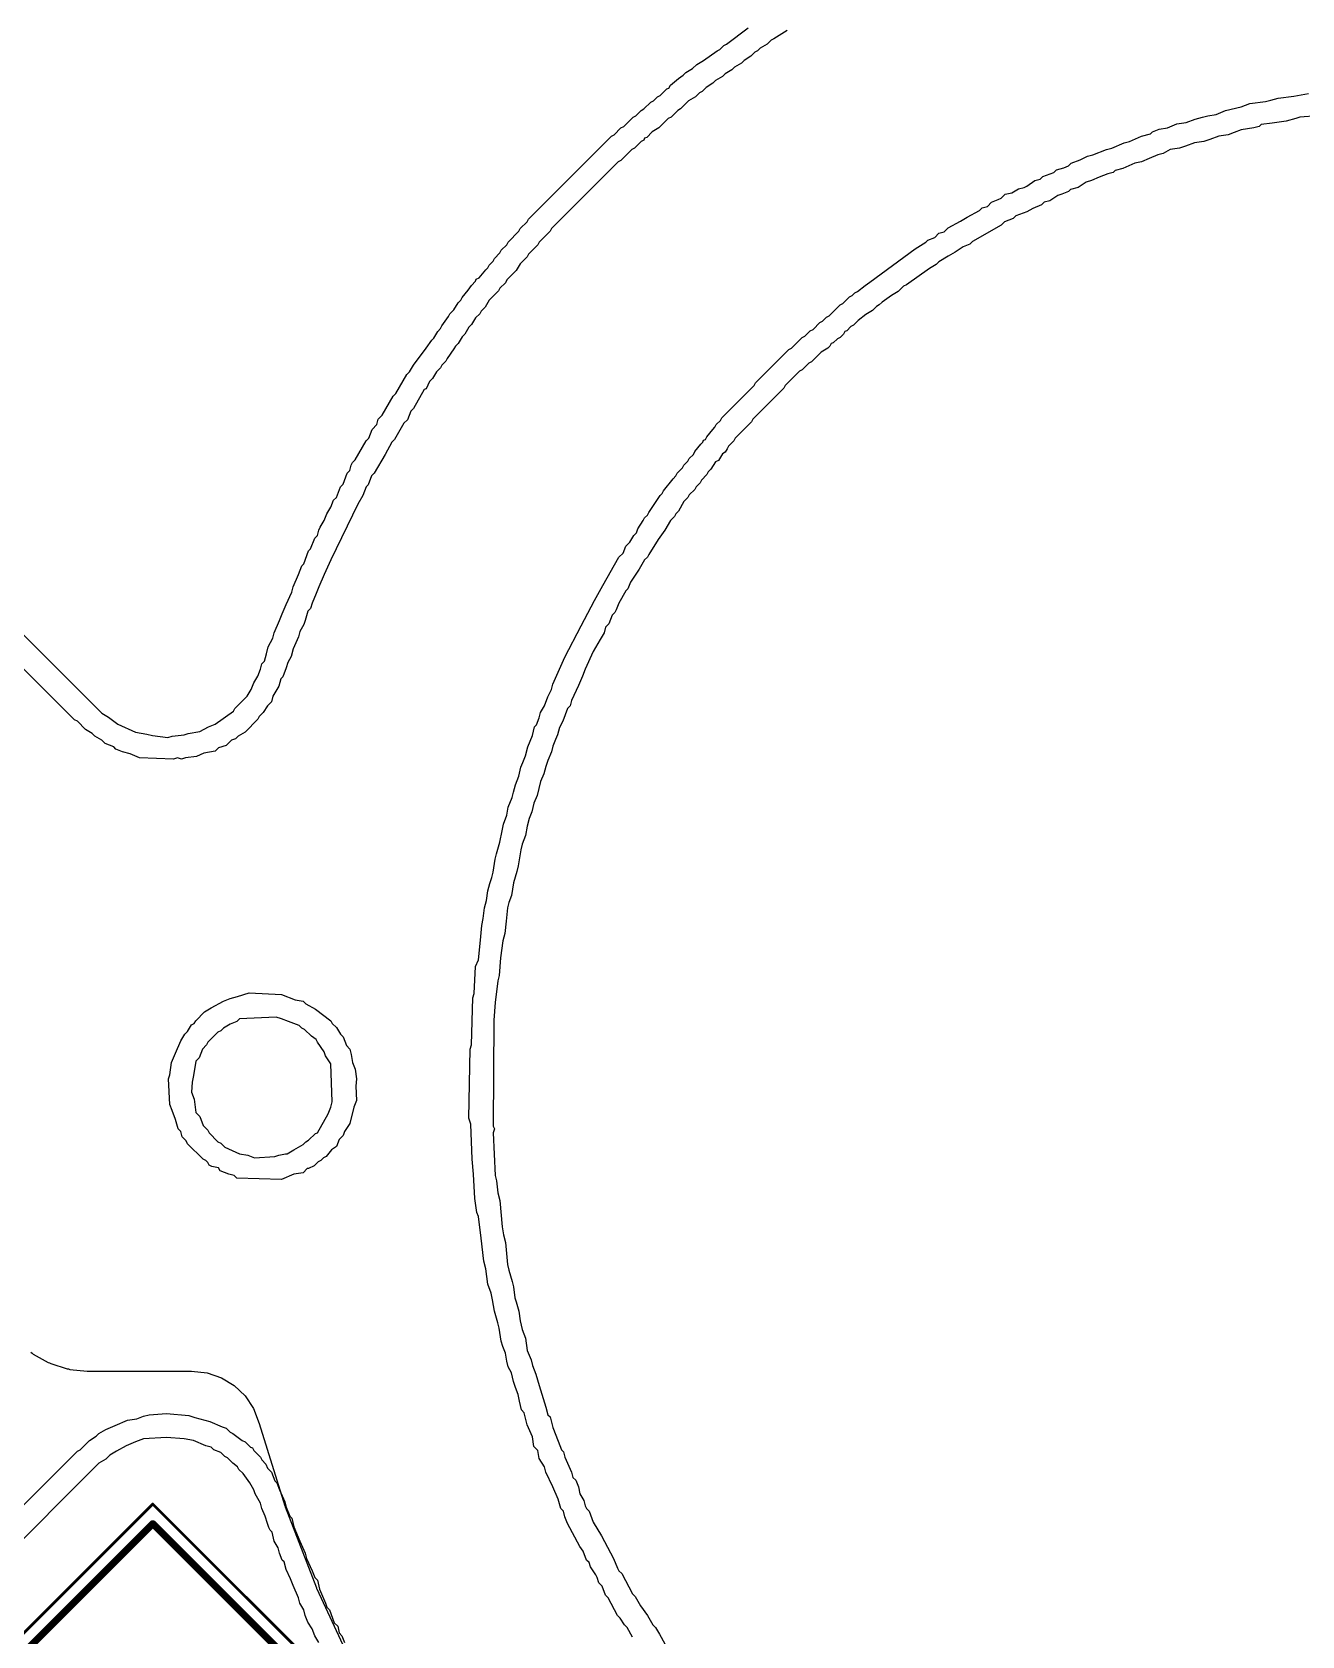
# Model space of a CAD drawing. Header units: millimetres. Extents: x 95 to 305, y 96 to 295.
# Drawn here: x 173.95 to 196.8, y 190.23 to 219.11 of the extents above; entities that cross this region are included whole.
import ezdxf

# ---------------------------------------------------------------- set-up
doc = ezdxf.new("R2010")
doc.units = ezdxf.units.MM
for name, color, linetype in [('BottomLayer', 5, 'Continuous'), ('BottomOverlay', 54, 'Continuous'), ('BottomSolder', 6, 'Continuous'), ('Mechanical13', 56, 'Continuous'), ('Mechanical15', 56, 'Continuous'), ('MultiLayer', 9, 'Continuous'), ('PadHoleLayer', 156, 'Continuous'), ('TopLayer', 1, 'Continuous'), ('TopOverlay', 2, 'Continuous'), ('TopSolder', 216, 'Continuous')]:
    doc.layers.add(name, color=color, linetype=linetype)

# ---------------------------------------------------------------- blocks, each defined once
blk = doc.blocks.new('JST_XH_2_36')
at = {"layer": 'BottomLayer'}
blk.add_hatch(color=5, dxfattribs=at).paths.add_polyline_path([(-2.038, 0.263), (-0.463, 0.263), (-0.463, -1.313), (-2.038, -1.313)])
h = blk.add_hatch(color=5, dxfattribs=at)
edge = h.paths.add_edge_path()
edge.add_arc((1.25, -0.525), 0.787, 0, 360)
at = {"layer": 'BottomSolder'}
blk.add_hatch(color=6, dxfattribs=at).paths.add_polyline_path([(-2.088, 0.313), (-0.413, 0.313), (-0.413, -1.363), (-2.088, -1.363)])
h = blk.add_hatch(color=6, dxfattribs=at)
edge = h.paths.add_edge_path()
edge.add_arc((1.25, -0.525), 0.837, 0, 360)
at = {"layer": 'MultiLayer'}
h = blk.add_hatch(color=9, dxfattribs=at)
edge = h.paths.add_edge_path()
edge.add_arc((1.25, -0.525), 0.787, 0, 360)
at = {"layer": 'PadHoleLayer'}
h = blk.add_hatch(color=156, dxfattribs=at)
edge = h.paths.add_edge_path()
edge.add_arc((-1.25, -0.525), 0.525, 0, 360)
h = blk.add_hatch(color=156, dxfattribs=at)
edge = h.paths.add_edge_path()
edge.add_arc((1.25, -0.525), 0.525, 0, 360)
at = {"layer": 'TopLayer'}
blk.add_hatch(color=1, dxfattribs=at).paths.add_polyline_path([(-2.038, 0.263), (-0.463, 0.263), (-0.463, -1.313), (-2.038, -1.313)])
h = blk.add_hatch(color=1, dxfattribs=at)
edge = h.paths.add_edge_path()
edge.add_arc((1.25, -0.525), 0.787, 0, 360)
at = {"layer": 'TopSolder'}
blk.add_hatch(color=216, dxfattribs=at).paths.add_polyline_path([(-2.088, 0.313), (-0.413, 0.313), (-0.413, -1.363), (-2.088, -1.363)])
h = blk.add_hatch(color=216, dxfattribs=at)
edge = h.paths.add_edge_path()
edge.add_arc((1.25, -0.525), 0.837, 0, 360)
at = {"layer": 'Mechanical13', "const_width": 0.127}
for points in [[(-3.7, 2.875), (-3.7, -2.875)], [(3.7, 2.875), (-3.7, 2.875)], [(3.7, 2.875), (3.7, -2.875)], [(3.7, -2.875), (-3.7, -2.875)]]:
    blk.add_lwpolyline(points, dxfattribs=at)
at = {"layer": 'Mechanical13'}
for points, const_width in [([(-3.732, 2.875, 1), (-3.668, 2.875, 1)], 0.0635), ([(-3.732, 2.875, 1), (-3.668, 2.875, 1)], 0.0635), ([(3.668, 2.875, 1), (3.732, 2.875, 1)], 0.0635), ([(3.668, 2.875, 1), (3.732, 2.875, 1)], 0.0635), ([(-4.35, -0.525, 1), (-4.55, -0.525, 1)], 0.2), ([(-4.6, -0.525, 1), (-4.5, -0.525, 1)], 0.1), ([(-4.4, -0.525, 1), (-4.3, -0.525, 1)], 0.1), ([(-3.732, -2.875, 1), (-3.668, -2.875, 1)], 0.0635), ([(-3.732, -2.875, 1), (-3.668, -2.875, 1)], 0.0635), ([(3.668, -2.875, 1), (3.732, -2.875, 1)], 0.0635), ([(3.668, -2.875, 1), (3.732, -2.875, 1)], 0.0635)]:
    blk.add_lwpolyline(points, format="xyb", close=True, dxfattribs=dict(at, const_width=const_width))
at = {"layer": 'Mechanical15', "const_width": 0.05}
for points in [[(-3.95, 3.125), (-3.95, -3.125)], [(3.95, 3.125), (-3.95, 3.125)], [(3.95, 3.125), (3.95, -3.125)], [(3.95, -3.125), (-3.95, -3.125)]]:
    blk.add_lwpolyline(points, dxfattribs=at)
at = {"layer": 'Mechanical15', "const_width": 0.025}
for points in [[(-3.962, 3.125, 1), (-3.938, 3.125, 1)], [(-3.962, 3.125, 1), (-3.938, 3.125, 1)], [(3.938, 3.125, 1), (3.963, 3.125, 1)], [(3.938, 3.125, 1), (3.963, 3.125, 1)], [(-3.962, -3.125, 1), (-3.938, -3.125, 1)], [(-3.962, -3.125, 1), (-3.938, -3.125, 1)], [(3.938, -3.125, 1), (3.963, -3.125, 1)], [(3.938, -3.125, 1), (3.963, -3.125, 1)]]:
    blk.add_lwpolyline(points, format="xyb", close=True, dxfattribs=at)
at = {"layer": 'TopOverlay', "const_width": 0.127}
for points in [[(-3.7, 2.875), (-3.7, -2.875)], [(3.7, 2.875), (-3.7, 2.875)], [(3.7, 2.875), (3.7, -2.875)], [(3.7, -2.875), (-3.7, -2.875)]]:
    blk.add_lwpolyline(points, dxfattribs=at)
at = {"layer": 'TopOverlay'}
for points, const_width in [([(-3.732, 2.875, 1), (-3.668, 2.875, 1)], 0.0635), ([(-3.732, 2.875, 1), (-3.668, 2.875, 1)], 0.0635), ([(3.668, 2.875, 1), (3.732, 2.875, 1)], 0.0635), ([(3.668, 2.875, 1), (3.732, 2.875, 1)], 0.0635), ([(-4.35, -0.525, 1), (-4.55, -0.525, 1)], 0.2), ([(-4.6, -0.525, 1), (-4.5, -0.525, 1)], 0.1), ([(-4.4, -0.525, 1), (-4.3, -0.525, 1)], 0.1), ([(-3.732, -2.875, 1), (-3.668, -2.875, 1)], 0.0635), ([(-3.732, -2.875, 1), (-3.668, -2.875, 1)], 0.0635), ([(3.668, -2.875, 1), (3.732, -2.875, 1)], 0.0635), ([(3.668, -2.875, 1), (3.732, -2.875, 1)], 0.0635)]:
    blk.add_lwpolyline(points, format="xyb", close=True, dxfattribs=dict(at, const_width=const_width))

msp = doc.modelspace()

# ---------------------------------------------------------------- linework, layer by layer
at = {"layer": 'BottomLayer'}
for p, q in [((173.923, 195.336), (173.946, 195.323)), ((173.946, 195.323), (173.966, 195.305)), ((173.966, 195.305), (174.234, 195.154)), ((174.234, 195.154), (174.259, 195.145)), ((174.259, 195.145), (174.282, 195.133)), ((174.282, 195.133), (174.576, 195.039)), ((174.576, 195.039), (174.602, 195.036)), ((174.602, 195.036), (174.627, 195.028)), ((174.627, 195.028), (174.934, 194.996)), ((174.934, 194.996), (174.947, 194.998)), ((174.947, 194.998), (174.96, 194.995)), ((174.96, 194.995), (176.814, 194.995)), ((176.814, 194.995), (177.097, 194.964)), ((177.097, 194.964), (177.353, 194.877)), ((177.353, 194.877), (177.584, 194.737)), ((177.584, 194.737), (177.78, 194.55)), ((177.78, 194.55), (177.93, 194.326)), ((177.93, 194.326), (178.035, 194.057)), ((178.035, 194.057), (178.493, 192.569)), ((178.493, 192.569), (178.497, 192.561)), ((178.497, 192.561), (178.499, 192.553)), ((178.499, 192.553), (179.061, 191.092)), ((179.061, 191.092), (179.066, 191.084)), ((179.066, 191.084), (179.068, 191.075)), ((179.068, 191.075), (179.732, 189.657))]:
    msp.add_line(p, q, dxfattribs=at)
at = {"layer": 'BottomOverlay'}
for p, q in [((160.801, 221.242), (175.198, 206.845)), ((174.711, 206.723), (160.339, 221.096)), ((186.443, 218.893), (186.832, 219.185)), ((187.246, 218.966), (187.173, 218.893)), ((187.295, 218.99), (187.246, 218.966)), ((187.538, 219.137), (187.295, 218.99)), ((186.029, 218.601), (186.273, 218.771)), ((186.273, 218.771), (186.321, 218.796)), ((186.321, 218.796), (186.394, 218.869)), ((186.394, 218.869), (186.443, 218.893)), ((186.881, 218.674), (186.759, 218.601)), ((186.954, 218.747), (186.881, 218.674)), ((187.003, 218.771), (186.954, 218.747)), ((187.051, 218.82), (187.003, 218.771)), ((187.173, 218.893), (187.051, 218.82)), ((185.664, 218.333), (185.713, 218.382)), ((185.713, 218.382), (185.834, 218.455)), ((185.834, 218.455), (185.907, 218.528)), ((185.907, 218.528), (186.029, 218.601)), ((186.419, 218.358), (186.37, 218.309)), ((186.54, 218.431), (186.419, 218.358)), ((186.589, 218.479), (186.54, 218.431)), ((186.711, 218.552), (186.589, 218.479)), ((186.759, 218.601), (186.711, 218.552)), ((185.25, 217.968), (185.372, 218.09)), ((185.372, 218.09), (185.408, 218.102)), ((185.408, 218.102), (185.433, 218.151)), ((185.433, 218.151), (185.579, 218.272)), ((185.579, 218.272), (185.664, 218.333)), ((186.078, 218.114), (186.005, 218.041)), ((186.199, 218.187), (186.078, 218.114)), ((186.248, 218.236), (186.199, 218.187)), ((186.37, 218.309), (186.248, 218.236)), ((184.958, 217.725), (185.08, 217.847)), ((185.08, 217.847), (185.129, 217.871)), ((185.129, 217.871), (185.202, 217.944)), ((185.202, 217.944), (185.25, 217.968)), ((185.761, 217.871), (185.615, 217.725)), ((185.883, 217.944), (185.761, 217.871)), ((185.956, 218.017), (185.883, 217.944)), ((186.005, 218.041), (185.956, 218.017)), ((195.704, 217.761), (195.862, 217.822)), ((195.862, 217.822), (196.142, 217.859)), ((196.142, 217.859), (196.24, 217.883)), ((196.24, 217.883), (196.373, 217.92)), ((196.373, 217.92), (196.653, 217.956)), ((196.653, 217.956), (196.921, 218.005)), ((184.593, 217.408), (184.763, 217.579)), ((184.763, 217.579), (184.812, 217.603)), ((184.812, 217.603), (184.91, 217.7)), ((184.91, 217.7), (184.958, 217.725)), ((185.396, 217.554), (185.226, 217.384)), ((185.445, 217.579), (185.396, 217.554)), ((185.567, 217.7), (185.445, 217.579)), ((185.615, 217.725), (185.567, 217.7)), ((194.548, 217.457), (194.718, 217.481)), ((194.718, 217.481), (194.877, 217.542)), ((194.877, 217.542), (195.01, 217.579)), ((195.01, 217.579), (195.108, 217.603)), ((195.108, 217.603), (195.254, 217.627)), ((195.254, 217.627), (195.424, 217.7)), ((195.424, 217.7), (195.704, 217.761)), ((196.519, 217.506), (196.264, 217.469)), ((196.69, 217.554), (196.519, 217.506)), ((196.763, 217.579), (196.69, 217.554)), ((197.079, 217.603), (196.763, 217.579)), ((182.877, 215.741), (184.374, 217.238)), ((184.374, 217.238), (184.423, 217.262)), ((184.423, 217.262), (184.544, 217.384)), ((184.544, 217.384), (184.593, 217.408)), ((184.97, 217.202), (184.958, 217.165)), ((185.007, 217.214), (184.97, 217.202)), ((185.104, 217.311), (185.007, 217.214)), ((185.226, 217.384), (185.104, 217.311)), ((193.696, 217.141), (193.915, 217.238)), ((193.915, 217.238), (194.073, 217.275)), ((194.073, 217.275), (194.11, 217.311)), ((194.11, 217.311), (194.232, 217.36)), ((194.232, 217.36), (194.378, 217.384)), ((194.378, 217.384), (194.548, 217.457)), ((195.302, 217.238), (195.144, 217.177)), ((195.473, 217.262), (195.302, 217.238)), ((195.582, 217.299), (195.473, 217.262)), ((195.704, 217.348), (195.582, 217.299)), ((195.935, 217.384), (195.704, 217.348)), ((196.033, 217.408), (195.935, 217.384)), ((196.069, 217.445), (196.033, 217.408)), ((196.264, 217.469), (196.069, 217.445)), ((184.739, 216.995), (184.544, 216.8)), ((184.788, 217.019), (184.739, 216.995)), ((184.91, 217.141), (184.788, 217.019)), ((184.958, 217.165), (184.91, 217.141)), ((193.039, 216.897), (193.282, 216.995)), ((193.282, 216.995), (193.38, 217.019)), ((193.38, 217.019), (193.599, 217.116)), ((193.599, 217.116), (193.696, 217.141)), ((194.305, 216.922), (194.207, 216.897)), ((194.426, 216.995), (194.305, 216.922)), ((194.597, 217.019), (194.426, 216.995)), ((194.706, 217.055), (194.597, 217.019)), ((194.864, 217.116), (194.706, 217.055)), ((195.035, 217.141), (194.864, 217.116)), ((195.144, 217.177), (195.035, 217.141)), ((184.496, 216.776), (183.291, 215.571)), ((184.544, 216.8), (184.496, 216.776)), ((192.333, 216.581), (192.382, 216.63)), ((192.382, 216.63), (192.516, 216.666)), ((192.516, 216.666), (192.601, 216.703)), ((192.601, 216.703), (192.649, 216.751)), ((192.649, 216.751), (192.808, 216.812)), ((192.808, 216.812), (192.942, 216.873)), ((192.942, 216.873), (193.039, 216.897)), ((193.441, 216.617), (193.404, 216.581)), ((193.574, 216.654), (193.441, 216.617)), ((193.793, 216.751), (193.574, 216.654)), ((193.915, 216.776), (193.793, 216.751)), ((194.049, 216.836), (193.915, 216.776)), ((194.207, 216.897), (194.049, 216.836)), ((191.798, 216.313), (191.846, 216.337)), ((191.846, 216.337), (191.992, 216.435)), ((191.992, 216.435), (192.09, 216.459)), ((192.09, 216.459), (192.138, 216.508)), ((192.138, 216.508), (192.333, 216.581)), ((192.917, 216.41), (192.771, 216.313)), ((193.015, 216.435), (192.917, 216.41)), ((193.148, 216.496), (193.015, 216.435)), ((193.307, 216.557), (193.148, 216.496)), ((193.404, 216.581), (193.307, 216.557)), ((191.14, 215.972), (191.213, 216.045)), ((191.213, 216.045), (191.335, 216.094)), ((191.335, 216.094), (191.384, 216.118)), ((191.384, 216.118), (191.457, 216.191)), ((191.457, 216.191), (191.579, 216.216)), ((191.579, 216.216), (191.7, 216.289)), ((191.7, 216.289), (191.798, 216.313)), ((192.163, 216.045), (192.114, 215.997)), ((192.26, 216.07), (192.163, 216.045)), ((192.406, 216.167), (192.26, 216.07)), ((192.479, 216.191), (192.406, 216.167)), ((192.601, 216.24), (192.479, 216.191)), ((192.637, 216.277), (192.601, 216.24)), ((192.771, 216.313), (192.637, 216.277)), ((190.654, 215.705), (190.775, 215.778)), ((190.775, 215.778), (190.994, 215.899)), ((190.994, 215.899), (191.043, 215.948)), ((191.043, 215.948), (191.14, 215.972)), ((191.603, 215.753), (191.445, 215.692)), ((191.652, 215.802), (191.603, 215.753)), ((191.846, 215.875), (191.652, 215.802)), ((191.956, 215.936), (191.846, 215.875)), ((192.114, 215.997), (191.956, 215.936)), ((182.512, 215.327), (182.707, 215.522)), ((182.707, 215.522), (182.731, 215.571)), ((182.731, 215.571), (182.853, 215.692)), ((182.853, 215.692), (182.877, 215.741)), ((183.267, 215.522), (183.072, 215.327)), ((183.291, 215.571), (183.267, 215.522)), ((190.191, 215.413), (190.264, 215.486)), ((190.264, 215.486), (190.362, 215.51)), ((190.362, 215.51), (190.435, 215.583)), ((190.435, 215.583), (190.654, 215.705)), ((191.384, 215.632), (190.873, 215.34)), ((191.445, 215.692), (191.384, 215.632)), ((182.366, 215.133), (182.39, 215.181)), ((182.39, 215.181), (182.488, 215.279)), ((182.488, 215.279), (182.512, 215.327)), ((183.048, 215.279), (182.877, 215.108)), ((183.072, 215.327), (183.048, 215.279)), ((189.023, 214.609), (189.838, 215.206)), ((189.838, 215.206), (190.033, 215.327)), ((190.033, 215.327), (190.069, 215.364)), ((190.069, 215.364), (190.191, 215.413)), ((190.702, 215.242), (190.556, 215.145)), ((190.824, 215.291), (190.702, 215.242)), ((190.873, 215.34), (190.824, 215.291)), ((182.147, 214.865), (182.171, 214.914)), ((182.171, 214.914), (182.244, 214.987)), ((182.244, 214.987), (182.269, 215.035)), ((182.269, 215.035), (182.366, 215.133)), ((182.731, 214.938), (182.658, 214.816)), ((182.853, 215.06), (182.731, 214.938)), ((182.877, 215.108), (182.853, 215.06)), ((190.216, 214.926), (190.094, 214.853)), ((190.264, 214.974), (190.216, 214.926)), ((190.435, 215.072), (190.264, 214.974)), ((190.556, 215.145), (190.435, 215.072)), ((181.855, 214.549), (181.928, 214.622)), ((181.928, 214.622), (181.94, 214.658)), ((181.94, 214.658), (181.989, 214.682)), ((181.989, 214.682), (182.11, 214.828)), ((182.11, 214.828), (182.147, 214.865)), ((182.463, 214.597), (182.366, 214.5)), ((182.488, 214.646), (182.463, 214.597)), ((182.658, 214.816), (182.488, 214.646)), ((188.938, 214.549), (189.023, 214.609)), ((190.094, 214.853), (189.68, 214.561)), ((181.66, 214.281), (181.685, 214.329)), ((181.685, 214.329), (181.794, 214.463)), ((181.794, 214.463), (181.855, 214.549)), ((182.342, 214.451), (182.171, 214.281)), ((182.366, 214.5), (182.342, 214.451)), ((188.536, 214.22), (188.658, 214.342)), ((188.658, 214.342), (188.706, 214.366)), ((188.706, 214.366), (188.755, 214.415)), ((188.755, 214.415), (188.804, 214.439)), ((188.804, 214.439), (188.938, 214.549)), ((189.412, 214.366), (189.242, 214.244)), ((189.534, 214.439), (189.412, 214.366)), ((189.631, 214.536), (189.534, 214.439)), ((189.68, 214.561), (189.631, 214.536)), ((181.441, 213.989), (181.465, 214.037)), ((181.465, 214.037), (181.538, 214.11)), ((181.538, 214.11), (181.611, 214.232)), ((181.611, 214.232), (181.66, 214.281)), ((182.001, 214.037), (181.928, 213.964)), ((182.025, 214.086), (182.001, 214.037)), ((182.098, 214.159), (182.025, 214.086)), ((182.171, 214.281), (182.098, 214.159)), ((188.293, 214.001), (188.487, 214.196)), ((188.487, 214.196), (188.536, 214.22)), ((188.95, 214.025), (188.816, 213.916)), ((189.072, 214.098), (188.95, 214.025)), ((189.145, 214.171), (189.072, 214.098)), ((189.193, 214.196), (189.145, 214.171)), ((189.242, 214.244), (189.193, 214.196)), ((181.173, 213.599), (181.246, 213.721)), ((181.246, 213.721), (181.295, 213.77)), ((181.295, 213.77), (181.319, 213.818)), ((181.319, 213.818), (181.441, 213.989)), ((181.806, 213.794), (181.733, 213.672)), ((181.855, 213.843), (181.806, 213.794)), ((181.928, 213.964), (181.855, 213.843)), ((187.855, 213.636), (187.952, 213.733)), ((187.952, 213.733), (188.001, 213.757)), ((188.001, 213.757), (188.122, 213.879)), ((188.122, 213.879), (188.171, 213.904)), ((188.171, 213.904), (188.244, 213.977)), ((188.244, 213.977), (188.293, 214.001)), ((188.573, 213.721), (188.548, 213.672)), ((188.609, 213.733), (188.573, 213.721)), ((188.682, 213.806), (188.609, 213.733)), ((188.731, 213.831), (188.682, 213.806)), ((188.816, 213.916), (188.731, 213.831)), ((181.04, 213.417), (181.137, 213.563)), ((181.137, 213.563), (181.173, 213.599)), ((181.563, 213.453), (181.538, 213.405)), ((181.611, 213.502), (181.563, 213.453)), ((181.685, 213.624), (181.611, 213.502)), ((181.733, 213.672), (181.685, 213.624)), ((187.611, 213.417), (187.806, 213.611)), ((187.806, 213.611), (187.855, 213.636)), ((188.305, 213.453), (188.268, 213.417)), ((188.329, 213.502), (188.305, 213.453)), ((188.366, 213.514), (188.329, 213.502)), ((188.439, 213.587), (188.366, 213.514)), ((188.487, 213.611), (188.439, 213.587)), ((188.548, 213.672), (188.487, 213.611)), ((180.808, 213.112), (181.04, 213.417)), ((181.392, 213.186), (181.319, 213.112)), ((181.417, 213.234), (181.392, 213.186)), ((181.538, 213.405), (181.417, 213.234)), ((186.966, 212.796), (187.563, 213.392)), ((187.563, 213.392), (187.611, 213.417)), ((187.928, 213.149), (187.806, 213.027)), ((187.976, 213.173), (187.928, 213.149)), ((188.147, 213.344), (187.976, 213.173)), ((188.268, 213.417), (188.147, 213.344)), ((180.492, 212.601), (180.687, 212.942)), ((180.687, 212.942), (180.735, 212.991)), ((180.735, 212.991), (180.808, 213.112)), ((181.149, 212.869), (181.1, 212.82)), ((181.222, 212.991), (181.149, 212.869)), ((181.295, 213.064), (181.222, 212.991)), ((181.319, 213.112), (181.295, 213.064)), ((187.757, 213.003), (187.502, 212.747)), ((187.806, 213.027), (187.757, 213.003)), ((180.443, 212.553), (180.492, 212.601)), ((181.003, 212.674), (180.808, 212.334)), ((181.04, 212.687), (181.003, 212.674)), ((181.1, 212.82), (181.04, 212.687)), ((186.358, 212.163), (186.942, 212.747)), ((187.477, 212.699), (186.918, 212.139)), ((186.942, 212.747), (186.966, 212.796)), ((187.502, 212.747), (187.477, 212.699)), ((180.248, 212.212), (180.443, 212.553)), ((180.76, 212.285), (180.699, 212.127)), ((180.808, 212.334), (180.76, 212.285)), ((180.066, 211.956), (180.151, 212.042)), ((180.151, 212.042), (180.175, 212.139)), ((180.175, 212.139), (180.248, 212.212)), ((180.638, 212.066), (180.565, 211.944)), ((180.699, 212.127), (180.638, 212.066)), ((186.199, 211.956), (186.236, 211.993)), ((186.236, 211.993), (186.26, 212.042)), ((186.26, 212.042), (186.333, 212.115)), ((186.333, 212.115), (186.358, 212.163)), ((186.893, 212.09), (186.601, 211.798)), ((186.918, 212.139), (186.893, 212.09)), ((179.762, 211.409), (179.956, 211.749)), ((179.956, 211.749), (180.005, 211.798)), ((180.005, 211.798), (180.066, 211.956)), ((180.419, 211.725), (180.297, 211.506)), ((180.468, 211.774), (180.419, 211.725)), ((180.565, 211.944), (180.468, 211.774)), ((185.98, 211.689), (186.017, 211.725)), ((186.017, 211.725), (186.029, 211.762)), ((186.029, 211.762), (186.066, 211.774)), ((186.066, 211.774), (186.09, 211.822)), ((186.09, 211.822), (186.199, 211.956)), ((186.577, 211.749), (186.479, 211.652)), ((186.601, 211.798), (186.577, 211.749)), ((180.297, 211.506), (180.102, 211.165)), ((185.749, 211.384), (185.774, 211.433)), ((185.774, 211.433), (185.847, 211.506)), ((185.847, 211.506), (185.871, 211.555)), ((185.871, 211.555), (185.98, 211.689)), ((186.37, 211.518), (186.297, 211.397)), ((186.419, 211.543), (186.37, 211.518)), ((186.455, 211.603), (186.419, 211.543)), ((186.479, 211.652), (186.455, 211.603)), ((179.543, 210.971), (179.616, 211.165)), ((179.616, 211.165), (179.664, 211.214)), ((179.664, 211.214), (179.689, 211.311)), ((179.689, 211.311), (179.713, 211.36)), ((179.713, 211.36), (179.762, 211.409)), ((180.102, 211.165), (180.054, 211.117)), ((185.53, 211.117), (185.554, 211.165)), ((185.554, 211.165), (185.652, 211.263)), ((185.652, 211.263), (185.676, 211.311)), ((185.676, 211.311), (185.749, 211.384)), ((186.09, 211.141), (185.993, 211.044)), ((186.114, 211.19), (186.09, 211.141)), ((186.163, 211.238), (186.114, 211.19)), ((186.248, 211.372), (186.163, 211.238)), ((186.297, 211.397), (186.248, 211.372)), ((179.421, 210.727), (179.494, 210.922)), ((179.494, 210.922), (179.543, 210.971)), ((179.956, 210.922), (179.896, 210.764)), ((179.993, 210.958), (179.956, 210.922)), ((180.054, 211.117), (179.993, 210.958)), ((185.287, 210.8), (185.311, 210.849)), ((185.311, 210.849), (185.481, 211.068)), ((185.481, 211.068), (185.53, 211.117)), ((185.871, 210.873), (185.774, 210.776)), ((185.895, 210.922), (185.871, 210.873)), ((185.968, 210.995), (185.895, 210.922)), ((185.993, 211.044), (185.968, 210.995)), ((179.251, 210.435), (179.324, 210.557)), ((179.324, 210.557), (179.372, 210.679)), ((179.81, 210.606), (179.324, 209.608)), ((179.372, 210.679), (179.421, 210.727)), ((179.896, 210.764), (179.81, 210.606)), ((185.043, 210.459), (185.25, 210.764)), ((185.25, 210.764), (185.287, 210.8)), ((185.676, 210.654), (185.579, 210.484)), ((185.749, 210.727), (185.676, 210.654)), ((185.774, 210.776), (185.749, 210.727)), ((179.129, 210.192), (179.202, 210.313)), ((179.202, 210.313), (179.251, 210.435)), ((184.849, 210.167), (184.946, 210.313)), ((184.946, 210.313), (184.97, 210.362)), ((184.97, 210.362), (185.019, 210.411)), ((185.019, 210.411), (185.043, 210.459)), ((185.433, 210.313), (185.335, 210.143)), ((185.506, 210.386), (185.433, 210.313)), ((185.53, 210.435), (185.506, 210.386)), ((185.579, 210.484), (185.53, 210.435)), ((178.958, 209.802), (179.032, 209.997)), ((179.032, 209.997), (179.08, 210.046)), ((179.08, 210.046), (179.105, 210.143)), ((179.105, 210.143), (179.129, 210.192)), ((184.703, 209.924), (184.776, 210.046)), ((184.776, 210.046), (184.824, 210.094)), ((184.824, 210.094), (184.849, 210.167)), ((185.214, 209.973), (185.043, 209.705)), ((185.335, 210.143), (185.214, 209.973)), ((178.837, 209.535), (178.922, 209.766)), ((178.922, 209.766), (178.958, 209.802)), ((184.508, 209.656), (184.581, 209.729)), ((184.581, 209.729), (184.63, 209.851)), ((184.63, 209.851), (184.703, 209.924)), ((185.043, 209.705), (185.019, 209.656)), ((178.739, 209.34), (178.8, 209.498)), ((178.8, 209.498), (178.837, 209.535)), ((179.324, 209.608), (179.202, 209.34)), ((184.216, 209.145), (184.508, 209.656)), ((184.873, 209.437), (184.715, 209.206)), ((184.97, 209.608), (184.873, 209.437)), ((185.019, 209.656), (184.97, 209.608)), ((178.618, 209.023), (178.642, 209.121)), ((178.642, 209.121), (178.739, 209.34)), ((179.105, 209.121), (179.056, 208.999)), ((179.202, 209.34), (179.105, 209.121)), ((184.07, 208.877), (184.216, 209.145)), ((184.715, 209.206), (184.666, 209.084)), ((178.52, 208.804), (178.618, 209.023)), ((178.983, 208.829), (178.958, 208.731)), ((179.056, 208.999), (178.983, 208.829)), ((183.826, 208.415), (184.07, 208.877)), ((184.508, 208.829), (184.459, 208.707)), ((184.63, 209.048), (184.508, 208.829)), ((184.666, 209.084), (184.63, 209.048)), ((178.399, 208.512), (178.447, 208.634)), ((178.447, 208.634), (178.52, 208.804)), ((178.91, 208.683), (178.861, 208.512)), ((178.958, 208.731), (178.91, 208.683)), ((184.386, 208.61), (184.325, 208.451)), ((184.435, 208.658), (184.386, 208.61)), ((184.459, 208.707), (184.435, 208.658)), ((178.277, 208.196), (178.301, 208.293)), ((178.301, 208.293), (178.399, 208.512)), ((178.764, 208.318), (178.739, 208.22)), ((178.837, 208.439), (178.764, 208.318)), ((178.861, 208.512), (178.837, 208.439)), ((183.534, 207.855), (183.826, 208.415)), ((184.24, 208.293), (184.167, 208.172)), ((184.265, 208.391), (184.24, 208.293)), ((184.325, 208.451), (184.265, 208.391)), ((178.167, 207.916), (178.192, 208.038)), ((178.192, 208.038), (178.277, 208.196)), ((178.642, 208.001), (178.606, 207.867)), ((178.739, 208.22), (178.642, 208.001)), ((184.045, 207.953), (183.899, 207.636)), ((184.167, 208.172), (184.045, 207.953)), ((178.058, 207.636), (178.082, 207.733)), ((178.082, 207.733), (178.131, 207.782)), ((178.131, 207.782), (178.167, 207.916)), ((178.52, 207.66), (178.46, 207.502)), ((178.545, 207.758), (178.52, 207.66)), ((178.606, 207.867), (178.545, 207.758)), ((183.437, 207.636), (183.534, 207.855)), ((177.888, 207.271), (177.936, 207.393)), ((177.936, 207.393), (178.009, 207.514)), ((178.009, 207.514), (178.058, 207.636)), ((178.423, 207.466), (178.387, 207.332)), ((178.46, 207.502), (178.423, 207.466)), ((183.291, 207.271), (183.315, 207.368)), ((183.315, 207.368), (183.437, 207.636)), ((183.851, 207.514), (183.778, 207.344)), ((183.899, 207.636), (183.851, 207.514)), ((177.595, 206.93), (177.815, 207.149)), ((177.815, 207.149), (177.888, 207.271)), ((178.277, 207.149), (178.253, 207.052)), ((178.387, 207.332), (178.277, 207.149)), ((183.169, 206.979), (183.23, 207.137)), ((183.23, 207.137), (183.291, 207.271)), ((183.778, 207.344), (183.656, 207.076)), ((175.198, 206.845), (175.32, 206.772)), ((177.243, 206.65), (177.571, 206.882)), ((177.571, 206.882), (177.595, 206.93)), ((178.107, 206.857), (178.034, 206.784)), ((178.18, 206.979), (178.107, 206.857)), ((178.253, 207.052), (178.18, 206.979)), ((183.072, 206.76), (183.096, 206.857)), ((183.096, 206.857), (183.169, 206.979)), ((183.583, 206.93), (183.498, 206.699)), ((183.632, 206.979), (183.583, 206.93)), ((183.656, 207.076), (183.632, 206.979)), ((174.76, 206.699), (174.711, 206.723)), ((174.906, 206.553), (174.76, 206.699)), ((175.028, 206.48), (174.906, 206.553)), ((175.32, 206.772), (175.49, 206.65)), ((175.49, 206.65), (175.807, 206.504)), ((175.807, 206.504), (176.013, 206.468)), ((176.756, 206.48), (176.963, 206.516)), ((176.963, 206.516), (177.121, 206.602)), ((177.121, 206.602), (177.243, 206.65)), ((177.778, 206.504), (177.656, 206.431)), ((178.009, 206.736), (177.778, 206.504)), ((178.034, 206.784), (178.009, 206.736)), ((182.95, 206.443), (182.987, 206.602)), ((182.987, 206.602), (183.023, 206.638)), ((183.023, 206.638), (183.072, 206.76)), ((183.437, 206.59), (183.4, 206.456)), ((183.498, 206.699), (183.437, 206.59)), ((175.076, 206.431), (175.028, 206.48)), ((175.198, 206.358), (175.076, 206.431)), ((175.259, 206.297), (175.198, 206.358)), ((175.417, 206.237), (175.259, 206.297)), ((175.454, 206.2), (175.417, 206.237)), ((176.013, 206.468), (176.111, 206.443)), ((176.111, 206.443), (176.391, 206.407)), ((176.391, 206.407), (176.464, 206.431)), ((176.464, 206.431), (176.683, 206.456)), ((176.683, 206.456), (176.756, 206.48)), ((177.303, 206.224), (177.243, 206.164)), ((177.437, 206.261), (177.303, 206.224)), ((177.535, 206.358), (177.437, 206.261)), ((177.608, 206.383), (177.535, 206.358)), ((177.656, 206.431), (177.608, 206.383)), ((182.828, 206.078), (182.865, 206.237)), ((182.865, 206.237), (182.95, 206.443)), ((183.315, 206.249), (183.291, 206.151)), ((183.364, 206.37), (183.315, 206.249)), ((183.4, 206.456), (183.364, 206.37)), ((175.575, 206.151), (175.454, 206.2)), ((175.709, 206.115), (175.575, 206.151)), ((175.88, 206.042), (175.709, 206.115)), ((176.488, 206.018), (175.88, 206.042)), ((176.561, 206.042), (176.488, 206.018)), ((176.634, 206.018), (176.561, 206.042)), ((176.707, 206.042), (176.634, 206.018)), ((176.902, 206.066), (176.707, 206.042)), ((177.036, 206.127), (176.902, 206.066)), ((177.243, 206.164), (177.036, 206.127)), ((182.743, 205.871), (182.78, 205.957)), ((182.78, 205.957), (182.828, 206.078)), ((183.23, 205.993), (183.194, 205.884)), ((183.291, 206.151), (183.23, 205.993)), ((182.646, 205.555), (182.707, 205.713)), ((182.707, 205.713), (182.743, 205.871)), ((183.157, 205.75), (183.096, 205.616)), ((183.194, 205.884), (183.157, 205.75)), ((182.585, 205.324), (182.609, 205.421)), ((182.609, 205.421), (182.646, 205.555)), ((183.035, 205.36), (182.975, 205.226)), ((183.096, 205.616), (183.035, 205.36)), ((182.488, 205.007), (182.512, 205.153)), ((182.512, 205.153), (182.585, 205.324)), ((182.938, 205.068), (182.889, 204.947)), ((182.975, 205.226), (182.938, 205.068)), ((182.403, 204.728), (182.427, 204.849)), ((182.427, 204.849), (182.488, 205.007)), ((182.853, 204.813), (182.828, 204.642)), ((182.889, 204.947), (182.853, 204.813)), ((182.305, 204.314), (182.366, 204.521)), ((182.366, 204.521), (182.403, 204.728)), ((182.768, 204.484), (182.743, 204.387)), ((182.828, 204.642), (182.768, 204.484)), ((182.244, 203.985), (182.281, 204.216)), ((182.281, 204.216), (182.305, 204.314)), ((182.743, 204.387), (182.695, 204.095)), ((182.22, 203.888), (182.244, 203.985)), ((182.67, 203.997), (182.609, 203.79)), ((182.695, 204.095), (182.67, 203.997)), ((182.123, 203.474), (182.147, 203.644)), ((182.147, 203.644), (182.183, 203.778)), ((182.183, 203.778), (182.22, 203.888)), ((182.609, 203.79), (182.573, 203.559)), ((182.062, 203.145), (182.086, 203.34)), ((182.086, 203.34), (182.123, 203.474)), ((182.5, 203.34), (182.476, 203.097)), ((182.524, 203.438), (182.5, 203.34)), ((182.573, 203.559), (182.524, 203.438)), ((182.037, 203.024), (182.062, 203.145)), ((182.476, 203.097), (182.451, 202.878)), ((181.977, 202.403), (182.013, 202.756)), ((182.013, 202.756), (182.037, 203.024)), ((182.451, 202.878), (182.415, 202.744)), ((182.415, 202.744), (182.378, 202.44)), ((181.904, 201.795), (181.928, 202.281)), ((181.928, 202.281), (181.977, 202.403)), ((182.378, 202.44), (182.354, 202.123)), ((182.33, 202.026), (182.281, 201.636)), ((182.354, 202.123), (182.33, 202.026)), ((177.17, 201.539), (177.389, 201.661)), ((177.389, 201.661), (177.51, 201.709)), ((177.51, 201.709), (177.644, 201.746)), ((177.644, 201.746), (177.851, 201.807)), ((177.851, 201.807), (178.435, 201.782)), ((178.435, 201.782), (178.679, 201.685)), ((178.679, 201.685), (178.825, 201.661)), ((178.825, 201.661), (178.873, 201.612)), ((178.873, 201.612), (179.044, 201.515)), ((181.855, 200.87), (181.879, 201.722)), ((181.879, 201.722), (181.904, 201.795)), ((182.281, 201.636), (182.256, 201.32)), ((176.865, 201.259), (176.89, 201.308)), ((176.89, 201.308), (177.048, 201.466)), ((177.048, 201.466), (177.17, 201.539)), ((177.681, 201.344), (177.632, 201.296)), ((178.338, 201.369), (177.681, 201.344)), ((178.435, 201.344), (178.338, 201.369)), ((178.557, 201.296), (178.435, 201.344)), ((179.044, 201.515), (179.324, 201.308)), ((179.324, 201.308), (179.348, 201.259)), ((182.256, 201.32), (182.244, 199.409)), ((176.622, 200.943), (176.695, 201.064)), ((176.695, 201.064), (176.744, 201.113)), ((176.744, 201.113), (176.817, 201.235)), ((176.817, 201.235), (176.865, 201.259)), ((177.291, 201.101), (177.109, 200.918)), ((177.34, 201.125), (177.291, 201.101)), ((177.389, 201.174), (177.34, 201.125)), ((177.51, 201.247), (177.389, 201.174)), ((177.632, 201.296), (177.51, 201.247)), ((178.752, 201.223), (178.557, 201.296)), ((178.8, 201.174), (178.752, 201.223)), ((178.849, 201.15), (178.8, 201.174)), ((178.971, 201.028), (178.849, 201.15)), ((179.056, 200.967), (178.971, 201.028)), ((179.348, 201.259), (179.421, 201.186)), ((179.421, 201.186), (179.494, 201.064)), ((179.494, 201.064), (179.543, 201.016)), ((179.543, 201.016), (179.603, 200.858)), ((176.525, 200.724), (176.622, 200.943)), ((177.011, 200.797), (176.95, 200.638)), ((177.084, 200.87), (177.011, 200.797)), ((177.109, 200.918), (177.084, 200.87)), ((179.08, 200.918), (179.056, 200.967)), ((179.202, 200.748), (179.08, 200.918)), ((179.226, 200.675), (179.202, 200.748)), ((179.603, 200.858), (179.664, 200.797)), ((179.664, 200.797), (179.689, 200.699)), ((181.806, 199.555), (181.831, 200.797)), ((181.831, 200.797), (181.855, 200.87)), ((176.427, 200.334), (176.452, 200.553)), ((176.452, 200.553), (176.525, 200.724)), ((176.89, 200.578), (176.853, 200.322)), ((176.95, 200.638), (176.89, 200.578)), ((179.324, 200.529), (179.226, 200.675)), ((179.348, 199.847), (179.324, 200.529)), ((179.689, 200.699), (179.713, 200.553)), ((179.713, 200.553), (179.762, 200.432)), ((176.403, 200.261), (176.427, 200.334)), ((176.427, 199.799), (176.403, 200.261)), ((176.829, 200.2), (176.817, 200.018)), ((176.853, 200.322), (176.829, 200.2)), ((179.762, 200.432), (179.786, 200.261)), ((179.786, 200.261), (179.774, 200.127)), ((176.817, 200.018), (176.865, 199.896)), ((176.865, 199.896), (176.89, 199.653)), ((179.786, 199.872), (179.737, 199.75)), ((179.774, 200.127), (179.786, 199.872)), ((176.464, 199.689), (176.427, 199.799)), ((176.525, 199.531), (176.464, 199.689)), ((176.89, 199.653), (176.963, 199.58)), ((176.963, 199.58), (177.023, 199.422)), ((179.08, 199.288), (179.275, 199.628)), ((179.275, 199.628), (179.324, 199.75)), ((179.324, 199.75), (179.348, 199.847)), ((179.737, 199.75), (179.664, 199.458)), ((176.573, 199.361), (176.525, 199.531)), ((176.622, 199.312), (176.573, 199.361)), ((176.646, 199.215), (176.622, 199.312)), ((177.023, 199.422), (177.109, 199.336)), ((177.109, 199.336), (177.133, 199.288)), ((177.133, 199.288), (177.291, 199.129)), ((179.044, 199.275), (179.08, 199.288)), ((179.567, 199.312), (179.543, 199.239)), ((179.664, 199.458), (179.567, 199.312)), ((181.843, 199.446), (181.806, 199.555)), ((181.867, 198.813), (181.843, 199.446)), ((182.244, 199.409), (182.269, 199.361)), ((182.269, 199.361), (182.244, 199.288)), ((182.244, 199.288), (182.281, 198.521)), ((176.719, 199.142), (176.646, 199.215)), ((176.744, 199.093), (176.719, 199.142)), ((177.023, 198.813), (176.744, 199.093)), ((177.291, 199.129), (177.34, 199.105)), ((177.34, 199.105), (177.413, 199.032)), ((177.413, 199.032), (177.681, 198.91)), ((178.654, 198.983), (178.825, 199.081)), ((178.825, 199.081), (178.873, 199.129)), ((178.873, 199.129), (178.922, 199.154)), ((178.922, 199.154), (179.044, 199.275)), ((179.421, 199.044), (179.336, 198.983)), ((179.47, 199.166), (179.421, 199.044)), ((179.543, 199.239), (179.47, 199.166)), ((177.072, 198.789), (177.023, 198.813)), ((177.109, 198.752), (177.072, 198.789)), ((177.133, 198.703), (177.109, 198.752)), ((177.182, 198.679), (177.133, 198.703)), ((177.681, 198.91), (177.827, 198.886)), ((177.827, 198.886), (177.948, 198.837)), ((177.948, 198.837), (178.313, 198.862)), ((178.313, 198.862), (178.387, 198.886)), ((178.387, 198.886), (178.508, 198.91)), ((178.508, 198.91), (178.533, 198.91)), ((178.533, 198.91), (178.654, 198.983)), ((179.092, 198.764), (179.019, 198.691)), ((179.141, 198.789), (179.092, 198.764)), ((179.19, 198.837), (179.141, 198.789)), ((179.238, 198.862), (179.19, 198.837)), ((179.336, 198.983), (179.238, 198.862)), ((181.891, 198.545), (181.867, 198.813)), ((177.303, 198.655), (177.182, 198.679)), ((177.328, 198.606), (177.303, 198.655)), ((177.486, 198.545), (177.328, 198.606)), ((177.583, 198.521), (177.486, 198.545)), ((177.632, 198.472), (177.583, 198.521)), ((178.435, 198.448), (177.632, 198.472)), ((178.654, 198.545), (178.435, 198.448)), ((178.825, 198.57), (178.654, 198.545)), ((178.898, 198.643), (178.825, 198.57)), ((178.922, 198.643), (178.898, 198.643)), ((179.019, 198.691), (178.922, 198.643)), ((181.916, 198.107), (181.891, 198.545)), ((182.281, 198.521), (182.305, 198.424)), ((182.305, 198.424), (182.33, 198.205)), ((182.33, 198.205), (182.366, 198.071)), ((181.952, 197.852), (181.916, 198.107)), ((181.977, 197.779), (181.952, 197.852)), ((182.366, 198.071), (182.403, 197.596)), ((182.025, 197.389), (181.977, 197.779)), ((182.403, 197.596), (182.427, 197.45)), ((182.074, 196.975), (182.025, 197.389)), ((182.427, 197.45), (182.463, 197.316)), ((182.463, 197.316), (182.5, 196.915)), ((182.11, 196.842), (182.074, 196.975)), ((182.147, 196.562), (182.11, 196.842)), ((182.5, 196.915), (182.524, 196.817)), ((182.524, 196.817), (182.585, 196.61)), ((182.208, 196.403), (182.147, 196.562)), ((182.232, 196.282), (182.208, 196.403)), ((182.585, 196.61), (182.609, 196.513)), ((182.609, 196.513), (182.634, 196.318)), ((182.269, 196.075), (182.232, 196.282)), ((182.634, 196.318), (182.658, 196.245)), ((182.658, 196.245), (182.707, 196.075)), ((182.33, 195.868), (182.269, 196.075)), ((182.354, 195.771), (182.33, 195.868)), ((182.707, 196.075), (182.731, 195.904)), ((182.731, 195.904), (182.768, 195.746)), ((182.39, 195.539), (182.354, 195.771)), ((182.415, 195.442), (182.39, 195.539)), ((182.768, 195.746), (182.828, 195.588)), ((182.828, 195.588), (182.853, 195.369)), ((182.463, 195.32), (182.415, 195.442)), ((182.488, 195.174), (182.463, 195.32)), ((182.853, 195.369), (182.926, 195.199)), ((182.512, 195.077), (182.488, 195.174)), ((182.573, 194.967), (182.512, 195.077)), ((182.609, 194.809), (182.573, 194.967)), ((182.926, 195.199), (182.95, 195.101)), ((182.95, 195.101), (183.011, 194.943)), ((182.646, 194.7), (182.609, 194.809)), ((182.695, 194.578), (182.646, 194.7)), ((183.011, 194.943), (183.072, 194.736)), ((183.072, 194.736), (183.194, 194.347)), ((182.719, 194.456), (182.695, 194.578)), ((182.755, 194.298), (182.719, 194.456)), ((175.441, 194.018), (175.66, 194.116)), ((175.66, 194.116), (175.831, 194.14)), ((175.831, 194.14), (175.953, 194.189)), ((175.953, 194.189), (176.05, 194.213)), ((176.05, 194.213), (176.366, 194.237)), ((176.366, 194.237), (176.768, 194.201)), ((176.768, 194.201), (176.877, 194.164)), ((176.877, 194.164), (177.145, 194.091)), ((177.145, 194.091), (177.364, 193.994)), ((182.804, 194.249), (182.755, 194.298)), ((182.853, 194.03), (182.804, 194.249)), ((183.194, 194.347), (183.23, 194.213)), ((183.23, 194.213), (183.267, 194.176)), ((183.267, 194.176), (183.315, 193.982)), ((174.979, 193.75), (175.101, 193.823)), ((175.101, 193.823), (175.149, 193.872)), ((175.149, 193.872), (175.271, 193.945)), ((175.271, 193.945), (175.441, 194.018)), ((176.366, 193.799), (175.953, 193.775)), ((176.683, 193.775), (176.366, 193.799)), ((177.364, 193.994), (177.437, 193.969)), ((177.437, 193.969), (177.51, 193.896)), ((177.51, 193.896), (177.559, 193.872)), ((177.559, 193.872), (177.729, 193.75)), ((182.95, 193.811), (182.853, 194.03)), ((182.975, 193.641), (182.95, 193.811)), ((183.315, 193.982), (183.413, 193.738)), ((160.765, 179.56), (174.76, 193.556)), ((174.76, 193.556), (174.809, 193.58)), ((174.809, 193.58), (174.979, 193.75)), ((175.466, 193.556), (175.344, 193.483)), ((175.636, 193.653), (175.466, 193.556)), ((175.807, 193.726), (175.636, 193.653)), ((175.953, 193.775), (175.807, 193.726)), ((176.853, 193.75), (176.683, 193.775)), ((177.072, 193.653), (176.853, 193.75)), ((177.17, 193.629), (177.072, 193.653)), ((177.218, 193.58), (177.17, 193.629)), ((177.34, 193.531), (177.218, 193.58)), ((177.413, 193.458), (177.34, 193.531)), ((177.729, 193.75), (177.778, 193.726)), ((177.778, 193.726), (177.875, 193.629)), ((177.875, 193.629), (177.912, 193.617)), ((177.912, 193.617), (177.936, 193.568)), ((177.936, 193.568), (178.058, 193.446)), ((183.048, 193.568), (182.975, 193.641)), ((183.072, 193.422), (183.048, 193.568)), ((183.413, 193.738), (183.473, 193.58)), ((183.473, 193.58), (183.51, 193.544)), ((183.51, 193.544), (183.534, 193.446)), ((175.149, 193.337), (161.069, 179.256)), ((175.271, 193.41), (175.149, 193.337)), ((175.344, 193.483), (175.271, 193.41)), ((177.462, 193.434), (177.413, 193.458)), ((177.559, 193.337), (177.462, 193.434)), ((177.644, 193.276), (177.559, 193.337)), ((177.668, 193.227), (177.644, 193.276)), ((177.742, 193.154), (177.668, 193.227)), ((178.058, 193.446), (178.082, 193.397)), ((178.082, 193.397), (178.155, 193.324)), ((178.155, 193.324), (178.18, 193.251)), ((178.18, 193.251), (178.253, 193.178)), ((183.169, 193.276), (183.072, 193.422)), ((183.194, 193.178), (183.169, 193.276)), ((183.534, 193.446), (183.656, 193.178)), ((177.863, 192.984), (177.742, 193.154)), ((177.936, 192.862), (177.863, 192.984)), ((178.253, 193.178), (178.313, 193.02)), ((178.313, 193.02), (178.35, 192.984)), ((178.35, 192.984), (178.399, 192.862)), ((183.315, 192.911), (183.194, 193.178)), ((183.656, 193.178), (183.68, 193.081)), ((183.68, 193.081), (183.729, 193.032)), ((183.729, 193.032), (183.778, 192.911)), ((177.961, 192.789), (177.936, 192.862)), ((178.058, 192.619), (177.961, 192.789)), ((178.399, 192.862), (178.496, 192.643)), ((178.496, 192.643), (178.52, 192.546)), ((183.413, 192.692), (183.315, 192.911)), ((183.461, 192.521), (183.413, 192.692)), ((183.778, 192.911), (183.802, 192.789)), ((183.802, 192.789), (183.875, 192.667)), ((183.875, 192.667), (183.899, 192.57)), ((178.082, 192.521), (178.058, 192.619)), ((178.143, 192.387), (178.082, 192.521)), ((178.18, 192.254), (178.143, 192.387)), ((178.52, 192.546), (178.581, 192.387)), ((178.581, 192.387), (178.618, 192.351)), ((178.618, 192.351), (178.654, 192.193)), ((183.51, 192.473), (183.461, 192.521)), ((183.534, 192.375), (183.51, 192.473)), ((183.583, 192.254), (183.534, 192.375)), ((183.899, 192.57), (183.924, 192.521)), ((183.924, 192.521), (183.972, 192.473)), ((183.972, 192.473), (184.045, 192.278)), ((178.204, 192.181), (178.18, 192.254)), ((178.228, 192.132), (178.204, 192.181)), ((178.265, 192.095), (178.228, 192.132)), ((178.301, 191.937), (178.265, 192.095)), ((178.654, 192.193), (178.764, 191.937)), ((183.802, 191.84), (183.583, 192.254)), ((184.045, 192.278), (184.191, 192.034)), ((178.374, 191.815), (178.301, 191.937)), ((178.399, 191.718), (178.374, 191.815)), ((178.764, 191.937), (178.861, 191.718)), ((183.863, 191.755), (183.802, 191.84)), ((184.191, 192.034), (184.411, 191.621)), ((178.447, 191.596), (178.399, 191.718)), ((178.484, 191.56), (178.447, 191.596)), ((178.52, 191.426), (178.484, 191.56)), ((178.861, 191.718), (178.885, 191.621)), ((178.885, 191.621), (178.983, 191.402)), ((183.924, 191.596), (183.863, 191.755)), ((183.972, 191.548), (183.924, 191.596)), ((183.997, 191.475), (183.972, 191.548)), ((184.411, 191.621), (184.484, 191.45)), ((178.593, 191.256), (178.52, 191.426)), ((178.642, 191.134), (178.593, 191.256)), ((178.983, 191.402), (179.032, 191.28)), ((179.032, 191.28), (179.08, 191.231)), ((179.08, 191.231), (179.117, 191.073)), ((184.094, 191.329), (183.997, 191.475)), ((184.118, 191.28), (184.094, 191.329)), ((184.143, 191.183), (184.118, 191.28)), ((184.484, 191.45), (184.508, 191.402)), ((184.508, 191.402), (184.557, 191.353)), ((184.557, 191.353), (184.751, 190.988)), ((178.739, 190.915), (178.642, 191.134)), ((178.764, 190.817), (178.739, 190.915)), ((179.117, 191.073), (179.226, 190.817)), ((184.204, 191.122), (184.143, 191.183)), ((184.265, 190.964), (184.204, 191.122)), ((184.313, 190.915), (184.265, 190.964)), ((184.484, 190.598), (184.313, 190.915)), ((184.751, 190.988), (184.8, 190.939)), ((184.8, 190.939), (184.897, 190.769)), ((178.837, 190.696), (178.764, 190.817)), ((178.861, 190.598), (178.837, 190.696)), ((179.226, 190.817), (179.251, 190.744)), ((179.251, 190.744), (179.299, 190.696)), ((179.299, 190.696), (179.384, 190.465)), ((184.897, 190.769), (185.019, 190.598)), ((178.91, 190.477), (178.861, 190.598)), ((178.983, 190.355), (178.91, 190.477)), ((179.032, 190.233), (178.983, 190.355)), ((179.384, 190.465), (179.445, 190.404)), ((179.445, 190.404), (179.47, 190.282)), ((184.532, 190.55), (184.484, 190.598)), ((184.605, 190.428), (184.532, 190.55)), ((184.654, 190.379), (184.605, 190.428)), ((184.751, 190.209), (184.654, 190.379)), ((185.019, 190.598), (185.116, 190.428)), ((185.116, 190.428), (185.165, 190.379)), ((185.165, 190.379), (185.238, 190.258)), ((179.105, 190.112), (179.032, 190.233)), ((179.47, 190.282), (179.518, 190.233)), ((179.518, 190.233), (179.567, 190.112)), ((185.238, 190.258), (185.335, 190.087))]:
    msp.add_line(p, q, dxfattribs=at)
at = {"layer": 'TopLayer'}
for p, q in [((173.923, 195.336), (173.946, 195.323)), ((173.946, 195.323), (173.966, 195.305)), ((173.966, 195.305), (174.234, 195.154)), ((174.234, 195.154), (174.259, 195.145)), ((174.259, 195.145), (174.282, 195.133)), ((174.282, 195.133), (174.576, 195.039)), ((174.576, 195.039), (174.602, 195.036)), ((174.602, 195.036), (174.627, 195.028)), ((174.627, 195.028), (174.934, 194.996)), ((174.934, 194.996), (174.947, 194.998)), ((174.947, 194.998), (174.96, 194.995)), ((174.96, 194.995), (176.814, 194.995)), ((176.814, 194.995), (177.097, 194.964)), ((177.097, 194.964), (177.353, 194.877)), ((177.353, 194.877), (177.584, 194.737)), ((177.584, 194.737), (177.78, 194.55)), ((177.78, 194.55), (177.93, 194.326)), ((177.93, 194.326), (178.035, 194.057)), ((178.035, 194.057), (178.493, 192.569)), ((178.493, 192.569), (178.497, 192.561)), ((178.497, 192.561), (178.499, 192.553)), ((178.499, 192.553), (179.061, 191.092)), ((179.061, 191.092), (179.066, 191.084)), ((179.066, 191.084), (179.068, 191.075)), ((179.068, 191.075), (179.732, 189.657))]:
    msp.add_line(p, q, dxfattribs=at)

# ---------------------------------------------------------------- block references
at = {"rotation": 135}
msp.add_blockref('JST_XH_2_36', (176.7, 187.6), dxfattribs=at)

doc.saveas('drawing.dxf')
